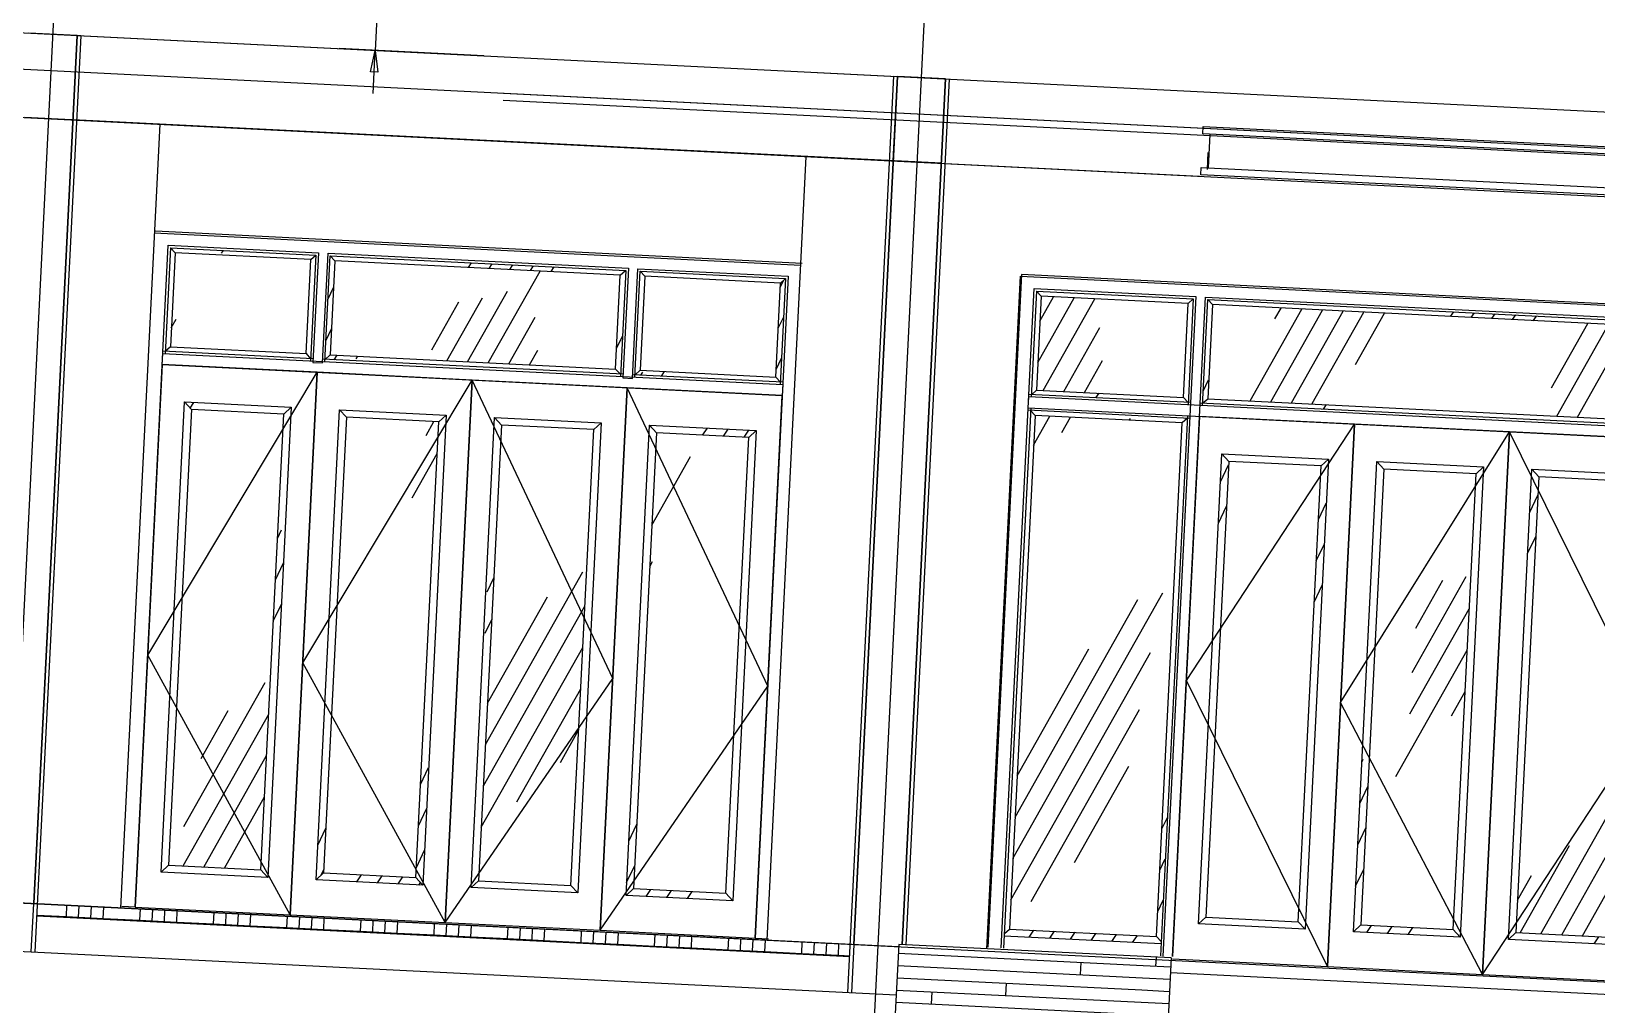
# Model space of a CAD drawing. Extents: x 549999 to 550212, y 1838161 to 1838467.
# Drawn here: x 550081.21 to 550087.69, y 1838315.61 to 1838319.64 of the extents above; entities that cross this region are included whole.
import ezdxf

# ---------------------------------------------------------------- set-up
doc = ezdxf.new("R2010")
doc.units = 0
for name, color, linetype in [('Level 14', 7, 'Continuous'), ('Level 18', 7, 'Continuous'), ('Level 20', 7, 'Continuous'), ('Level 27', 7, 'Continuous'), ('Level 4', 7, 'Continuous'), ('Level 5', 7, 'Continuous'), ('Level 6', 7, 'Continuous'), ('Level 8', 7, 'Continuous')]:
    doc.layers.add(name, color=color, linetype=linetype)

# ---------------------------------------------------------------- blocks, each defined once
blk = doc.blocks.new('D4100X')
at = {"layer": 'Level 5'}
for p, q in [((352.1, 280), (352.1, 1)), ((762.1, 280), (352.1, 280)), ((762.1, 0), (762.1, 280)), ((357.6, 1), (357.6, 274.5)), ((357.6, 274.5), (424.6, 274.5)), ((358.6, 273.5), (358.6, 229.5)), ((358.6, 273.5), (423.6, 273.5)), ((358.6, 273.5), (360.6, 271.5)), ((421.6, 271.5), (423.6, 273.5)), ((423.6, 273.5), (423.6, 229.5)), ((424.6, 274.5), (424.6, 1)), ((428.6, 1), (428.6, 274.5)), ((428.6, 274.5), (756.6, 274.5)), ((429.6, 229.5), (429.6, 273.5)), ((429.6, 273.5), (685.57, 273.5)), ((429.6, 273.5), (431.6, 271.5)), ((530.32, 271.5), (531.52, 273.5)), ((538.89, 271.5), (540.09, 273.5)), ((547.46, 271.5), (548.66, 273.5)), ((556.03, 271.5), (557.23, 273.5)), ((564.61, 271.5), (565.81, 273.5)), ((633.19, 271.5), (634.39, 273.5)), ((641.76, 271.5), (642.96, 273.5)), ((650.33, 271.5), (651.53, 273.5)), ((658.9, 271.5), (660.1, 273.5)), ((682.57, 271.5), (684.57, 273.5)), ((684.57, 274.5), (684.57, 229.5)), ((685.57, 274.5), (685.57, 0)), ((689.57, 274.5), (685.57, 274.5)), ((689.57, 274.5), (689.57, 0)), ((689.57, 273.5), (755.6, 273.5)), ((690.57, 274.5), (690.57, 229.5)), ((690.6, 273.5), (692.6, 271.5)), ((753.6, 271.5), (755.6, 273.5)), ((755.6, 273.5), (755.6, 229.5)), ((756.6, 274.5), (756.6, 0)), ((360.6, 244), (374.35, 271.5)), ((360.6, 261.14), (365.77, 271.5)), ((421.6, 271.5), (360.6, 271.5)), ((360.6, 271.5), (360.6, 232.5)), ((363.42, 232.5), (382.92, 271.5)), ((421.6, 232.5), (421.6, 271.5)), ((682.57, 271.5), (431.6, 271.5)), ((431.6, 271.5), (431.6, 232.5)), ((449.14, 232.5), (468.64, 271.5)), ((457.72, 232.5), (477.22, 271.5)), ((457.77, 266.9), (460.07, 271.5)), ((466.29, 232.5), (485.79, 271.5)), ((474.91, 232.61), (494.36, 271.5)), ((492.06, 249.75), (502.93, 271.5)), ((573.49, 244.04), (587.23, 271.5)), ((576.3, 232.5), (595.8, 271.5)), ((584.87, 232.5), (604.37, 271.5)), ((599.05, 243.72), (612.94, 271.5)), ((682.57, 232.5), (682.57, 271.5)), ((692.6, 259.36), (698.67, 271.5)), ((692.6, 242.21), (707.24, 271.5)), ((753.6, 271.5), (692.6, 271.5)), ((692.6, 271.5), (692.6, 232.5)), ((696.31, 232.5), (715.81, 271.5)), ((704.89, 232.5), (724.39, 271.5)), ((753.6, 232.5), (753.6, 271.5)), ((371.99, 232.5), (385.57, 259.66)), ((713.46, 232.5), (727.2, 259.97)), ((677.57, 246.45), (682.57, 256.45)), ((380.56, 232.5), (387.38, 246.13)), ((429.6, 235.55), (431.55, 240.26)), ((679.17, 232.5), (682.57, 239.31)), ((424.6, 230.5), (357.6, 230.5)), ((357.6, 225), (357.6, 229.5)), ((756.6, 229.5), (357.6, 229.5)), ((358.6, 230.5), (360.6, 232.5)), ((360.6, 232.5), (421.6, 232.5)), ((385.38, 230.5), (386.58, 232.5)), ((423.6, 230.5), (421.6, 232.5)), ((685.57, 230.5), (428.6, 230.5)), ((429.6, 230.5), (431.6, 232.5)), ((431.6, 232.5), (682.57, 232.5)), ((479.68, 230.5), (480.88, 232.5)), ((598.26, 230.5), (599.46, 232.5)), ((606.83, 230.5), (608.04, 232.5)), ((615.41, 230.5), (616.61, 232.5)), ((684.57, 230.5), (682.57, 232.5)), ((756.6, 230.5), (689.57, 230.5)), ((692.6, 232.5), (690.6, 230.5)), ((692.56, 230.5), (693.76, 232.5)), ((692.6, 232.5), (753.6, 232.5)), ((701.13, 230.5), (702.33, 232.5)), ((709.7, 230.5), (710.91, 232.5)), ((718.28, 230.5), (719.48, 232.5)), ((726.85, 230.5), (728.05, 232.5)), ((735.42, 230.5), (736.62, 232.5)), ((753.6, 232.5), (755.6, 230.5)), ((756.6, 229.5), (756.6, 225)), ((357.6, 225), (756.6, 225)), ((424.6, 224), (357.6, 224)), ((358.6, 225), (358.6, 1)), ((360.6, 222), (358.6, 224)), ((360.6, 209.71), (366.74, 222)), ((360.6, 222), (360.6, 9)), ((421.6, 222), (360.6, 222)), ((372.04, 215.46), (375.31, 222)), ((399.71, 222), (400.13, 222.69)), ((423.6, 224), (421.6, 222)), ((421.6, 9), (421.6, 222)), ((423.6, 225), (423.6, 1)), ((428.6, 115.5), (492.85, 225)), ((492.85, 225), (428.6, 225)), ((428.6, 225), (428.6, 1)), ((492.85, 109.5), (557.1, 225)), ((557.1, 225), (492.85, 225)), ((492.85, 225), (492.85, 0)), ((492.85, 0), (492.85, 225)), ((621.35, 109.5), (557.1, 225)), ((557.1, 225), (557.1, 0)), ((621.35, 225), (557.1, 225)), ((557.1, 0), (557.1, 225)), ((685.6, 109.5), (621.35, 225)), ((621.35, 0), (621.35, 225)), ((621.35, 225), (621.35, 0)), ((685.6, 225), (621.35, 225)), ((685.6, 0), (685.6, 225)), ((756.6, 224), (689.57, 224)), ((690.57, 225), (690.57, 0)), ((692.6, 222), (690.6, 224)), ((692.6, 207.92), (699.64, 222)), ((692.6, 222), (692.6, 9)), ((753.6, 222), (692.6, 222)), ((706.75, 219.08), (708.21, 222)), ((755.6, 224), (753.6, 222)), ((753.6, 9), (753.6, 222)), ((755.6, 225), (755.6, 0)), ((690.57, 209.77), (692.6, 214.64)), ((438.6, 15), (438.6, 210)), ((438.6, 210), (482.85, 210)), ((441.6, 207), (438.6, 210)), ((482.85, 210), (479.85, 207)), ((482.85, 210), (482.85, 15)), ((502.85, 15), (502.85, 210)), ((502.85, 210), (547.1, 210)), ((505.85, 207), (502.85, 210)), ((547.1, 210), (544.1, 207)), ((547.1, 210), (547.1, 15)), ((567.1, 210), (611.35, 210)), ((567.1, 15), (567.1, 210)), ((570.1, 207), (567.1, 210)), ((567.1, 209.31), (567.3, 209.8)), ((611.35, 210), (608.35, 207)), ((611.35, 210), (611.35, 15)), ((631.35, 210), (675.6, 210)), ((631.35, 15), (631.35, 210)), ((634.35, 207), (631.35, 210)), ((675.6, 210), (672.6, 207)), ((675.6, 210), (675.6, 15)), ((438.6, 198.35), (441.6, 205.56)), ((441.6, 207), (441.6, 18)), ((479.85, 207), (441.6, 207)), ((479.85, 18), (479.85, 207)), ((505.85, 207), (505.85, 18)), ((544.1, 207), (505.85, 207)), ((544.1, 18), (544.1, 207)), ((570.1, 207), (570.1, 18)), ((608.35, 207), (570.1, 207)), ((608.35, 18), (608.35, 207)), ((634.35, 207), (634.35, 18)), ((672.6, 207), (634.35, 207)), ((662.05, 181.12), (672.6, 202.21)), ((672.6, 18), (672.6, 207)), ((567.1, 192.17), (570.1, 199.38)), ((608.35, 192.91), (611.35, 200.13)), ((690.57, 192.62), (692.6, 197.49)), ((438.6, 181.21), (441.6, 188.42)), ((479.85, 184.82), (482.72, 191.73)), ((567.1, 175.02), (570.1, 182.23)), ((608.35, 175.77), (611.35, 182.98)), ((672.46, 184.79), (672.6, 185.07)), ((690.57, 175.48), (692.6, 180.35)), ((479.85, 167.67), (482.85, 174.88)), ((521.77, 123.45), (542.22, 164.34)), ((522.38, 141.8), (532.6, 162.25)), ((608.35, 158.62), (611.35, 165.84)), ((690.57, 158.34), (692.6, 163.2)), ((479.85, 150.53), (482.85, 157.74)), ((360.6, 38.26), (417.09, 151.25)), ((521.77, 106.31), (544.1, 150.95)), ((360.6, 55.4), (406.87, 147.95)), ((608.35, 141.48), (611.35, 148.69)), ((690.57, 141.19), (692.6, 146.06)), ((482.72, 140.3), (482.85, 140.59)), ((517.27, 80.14), (544.1, 133.81)), ((608.35, 124.34), (611.35, 131.55)), ((360.6, 72.55), (387.63, 126.62)), ((360.6, 21.11), (413.19, 126.3)), ((750.37, 120.6), (753.6, 127.05)), ((538.92, 106.31), (544.1, 116.66)), ((492.85, 0), (428.6, 115.5)), ((557.1, 0), (492.85, 109.5)), ((557.1, 0), (621.35, 109.5)), ((621.35, 0), (685.6, 109.5)), ((750.37, 103.46), (753.6, 109.9)), ((368.99, 20.77), (409.89, 102.55)), ((502.85, 85.25), (503.4, 86.59)), ((386.14, 37.91), (406.59, 78.8)), ((502.85, 68.11), (505.85, 75.32)), ((580.49, 18), (608.35, 73.71)), ((421.6, 53.6), (423.6, 58.4)), ((502.85, 50.96), (505.85, 58.17)), ((571.92, 18), (590.49, 55.14)), ((589.06, 18), (608.35, 56.57)), ((672.69, 45.76), (675.6, 52.74)), ((421.6, 36.45), (423.6, 41.26)), ((502.85, 33.82), (505.85, 41.03)), ((570.1, 31.5), (575.34, 41.98)), ((597.64, 18), (608.35, 39.42)), ((694.57, 9), (710.91, 41.67)), ((672.6, 28.38), (675.6, 35.59)), ((421.6, 19.31), (423.6, 24.11)), ((703.15, 9), (710.91, 24.52)), ((438.6, 15), (441.6, 18)), ((482.85, 15), (438.6, 15)), ((441.6, 18), (479.85, 18)), ((482.85, 15), (479.85, 18)), ((502.85, 15), (505.85, 18)), ((547.1, 15), (502.85, 15)), ((505.85, 18), (544.1, 18)), ((508.42, 15), (510.22, 18)), ((516.99, 15), (518.8, 18)), ((525.57, 15), (527.37, 18)), ((547.1, 15), (544.1, 18)), ((570.1, 18), (567.1, 15)), ((611.35, 15), (567.1, 15)), ((570.1, 18), (608.35, 18)), ((602.72, 15), (604.52, 18)), ((608.35, 18), (611.35, 15)), ((611.29, 15), (611.31, 15.03)), ((634.35, 18), (631.35, 15)), ((675.6, 15), (631.35, 15)), ((634.35, 18), (672.6, 18)), ((637.01, 15), (638.81, 18)), ((672.6, 18), (675.6, 15)), ((674.58, 16.01), (675.6, 18.45)), ((358.6, 7), (360.6, 9)), ((360.6, 9), (421.6, 9)), ((368.95, 6), (370.75, 9)), ((377.52, 6), (379.33, 9)), ((386.1, 6), (387.9, 9)), ((394.67, 6), (396.47, 9)), ((403.24, 6), (405.04, 9)), ((411.81, 6), (413.62, 9)), ((423.6, 7), (421.6, 9)), ((692.6, 9), (690.57, 6.97)), ((692.6, 9), (753.6, 9)), ((751.85, 6), (753.63, 8.97)), ((753.6, 9), (755.6, 7)), ((423.6, 6), (358.6, 6)), ((428.6, 0), (492.85, 0)), ((492.85, 0), (557.1, 0)), ((557.1, 0), (621.35, 0)), ((621.35, 0), (685.6, 0)), ((689.57, 0), (685.57, 0)), ((690.57, 0), (689.57, 0)), ((755.6, 6), (690.57, 6)), ((755.6, 0), (756.6, 0)), ((756.6, 0), (762.1, 0))]:
    blk.add_line(p, q, dxfattribs=at)
blk = doc.blocks.new('D2680X')
at = {"layer": 'Level 5'}
for p, q in [((261.1, 280), (-6.9, 280)), ((-1.4, 0), (-1.4, 274.5)), ((-1.4, 274.5), (60.85, 274.5)), ((-0.4, 273.5), (-0.4, 229.5)), ((-0.4, 273.5), (59.85, 273.5)), ((-0.4, 273.5), (1.6, 271.5)), ((20.84, 272.33), (21.54, 273.5)), ((57.85, 271.5), (59.85, 273.5)), ((59.85, 273.5), (59.85, 229.5)), ((60.85, 274.5), (60.85, 229)), ((64.85, 229), (64.85, 274.5)), ((64.85, 274.5), (189.35, 274.5)), ((65.85, 229.5), (65.85, 273.5)), ((65.85, 273.5), (188.35, 273.5)), ((65.85, 273.5), (67.85, 271.5)), ((65.85, 272.83), (66.04, 273.3)), ((123.21, 271.5), (124.41, 273.5)), ((131.78, 271.5), (132.99, 273.5)), ((140.36, 271.5), (141.56, 273.5)), ((148.93, 271.5), (150.13, 273.5)), ((157.5, 271.5), (158.7, 273.5)), ((186.1, 271.5), (188.26, 273.5)), ((188.35, 273.5), (188.35, 229.5)), ((189.35, 274.5), (189.35, 229)), ((193.35, 229), (193.35, 274.5)), ((193.35, 274.5), (255.6, 274.5)), ((194.35, 229.5), (194.35, 273.5)), ((194.35, 273.5), (254.6, 273.5)), ((194.35, 273.5), (196.35, 271.5)), ((252.6, 271.5), (254.6, 273.5)), ((252.6, 269.88), (253.75, 272.65)), ((254.6, 273.5), (254.6, 229.5)), ((255.6, 274.5), (255.6, 0)), ((57.85, 271.5), (1.6, 271.5)), ((1.6, 271.5), (1.6, 232.5)), ((57.85, 232.5), (57.85, 271.5)), ((186.1, 271.5), (67.85, 271.5)), ((67.85, 271.5), (67.85, 232.5)), ((133.39, 232.5), (152.89, 271.5)), ((186.1, 232.5), (186.1, 271.5)), ((252.6, 271.5), (196.35, 271.5)), ((196.35, 271.5), (196.35, 232.5)), ((252.6, 232.5), (252.6, 271.5)), ((65.85, 255.68), (67.85, 260.49)), ((124.82, 232.5), (139.82, 262.5)), ((109.76, 236.66), (119.98, 257.11)), ((116.25, 232.5), (129.6, 259.2)), ((252.6, 252.74), (254.6, 257.54)), ((141.97, 232.5), (151.86, 252.28)), ((186.1, 241.09), (188.32, 246.3)), ((1.6, 240.36), (3.45, 244.07)), ((65.85, 238.54), (67.85, 243.35)), ((252.6, 235.59), (254.6, 240.4)), ((150.54, 232.5), (153.67, 238.76)), ((60.85, 230.5), (-1.4, 230.5)), ((-1.4, 225), (-1.4, 229.5)), ((255.6, 229.5), (-1.4, 229.5)), ((1.6, 232.5), (-0.4, 230.5)), ((1.6, 232.5), (57.85, 232.5)), ((57.85, 232.5), (59.85, 230.5)), ((60.85, 229), (64.85, 229)), ((189.35, 230.5), (64.85, 230.5)), ((67.85, 232.5), (65.85, 230.5)), ((67.85, 232.5), (186.1, 232.5)), ((69.55, 230.5), (70.75, 232.5)), ((78.66, 231.4), (79.33, 232.5)), ((186.1, 232.5), (188.26, 230.5)), ((189.35, 229), (193.35, 229)), ((255.6, 230.5), (193.35, 230.5)), ((194.35, 230.5), (196.35, 232.5)), ((196.35, 232.5), (252.6, 232.5)), ((196.71, 230.5), (197.47, 231.77)), ((205.28, 230.5), (206.48, 232.5)), ((254.6, 230.5), (252.6, 232.5)), ((255.6, 229.5), (255.6, 225)), ((-1.4, 104.5), (62.85, 225)), ((-1.4, 225), (255.6, 225)), ((-1.4, 225), (-1.4, 0)), ((62.85, 225), (-1.4, 225)), ((62.85, 104.5), (127.1, 225)), ((62.85, 225), (62.85, 0)), ((127.1, 225), (62.85, 225)), ((62.85, 0), (62.85, 225)), ((191.35, 104.5), (127.1, 225)), ((127.1, 0), (127.1, 225)), ((191.35, 225), (127.1, 225)), ((127.1, 225), (127.1, 0)), ((255.6, 104.5), (191.35, 225)), ((191.35, 0), (191.35, 225)), ((255.6, 225), (191.35, 225)), ((191.35, 225), (191.35, 0)), ((255.6, 0), (255.6, 225)), ((8.6, 15), (8.6, 210)), ((8.6, 210), (52.85, 210)), ((11.6, 207), (8.6, 210)), ((11.01, 207.59), (12.46, 210)), ((52.85, 210), (49.85, 207)), ((52.85, 210), (52.85, 15)), ((72.85, 15), (72.85, 210)), ((72.85, 210), (117.1, 210)), ((75.85, 207), (72.85, 210)), ((117.1, 210), (114.1, 207)), ((117.1, 210), (117.1, 15)), ((137.1, 210), (181.35, 210)), ((137.1, 15), (137.1, 210)), ((140.1, 207), (137.1, 210)), ((181.35, 210), (178.35, 207)), ((181.35, 210), (181.35, 15)), ((201.35, 210), (245.6, 210)), ((201.35, 15), (201.35, 210)), ((204.35, 207), (201.35, 210)), ((201.35, 208.98), (201.65, 209.7)), ((223.53, 207), (225.34, 210)), ((232.11, 207), (233.91, 210)), ((240.68, 207), (242.48, 210)), ((245.6, 210), (242.6, 207)), ((245.6, 210), (245.6, 15)), ((11.6, 207), (11.6, 18)), ((49.85, 207), (11.6, 207)), ((49.85, 18), (49.85, 207)), ((75.85, 207), (75.85, 18)), ((114.1, 207), (75.85, 207)), ((109.15, 201.16), (112.07, 207)), ((114.1, 18), (114.1, 207)), ((140.1, 207), (140.1, 18)), ((178.35, 207), (140.1, 207)), ((178.35, 18), (178.35, 207)), ((204.35, 207), (204.35, 18)), ((242.6, 207), (204.35, 207)), ((242.6, 18), (242.6, 207)), ((204.35, 168.66), (218.95, 197.86)), ((104.65, 175), (114.1, 193.9)), ((49.85, 155.37), (51.39, 159.09)), ((204.35, 151.52), (205.42, 153.67)), ((49.85, 138.23), (52.85, 145.44)), ((137.66, 137.7), (140.1, 143.56)), ((140.1, 74.45), (176.85, 147.95)), ((140.1, 91.6), (162.72, 136.84)), ((140.1, 57.31), (178.35, 133.81)), ((49.85, 121.08), (52.85, 128.29)), ((137.66, 120.56), (140.1, 126.41)), ((140.1, 40.16), (178.35, 116.66)), ((62.85, 0), (-1.4, 104.5)), ((127.1, 0), (62.85, 104.5)), ((127.1, 0), (191.35, 104.5)), ((191.35, 0), (255.6, 104.5)), ((154.31, 51.43), (178.35, 99.52)), ((17.15, 34.29), (47.81, 95.63)), ((17.57, 18), (49.85, 82.55)), ((22.86, 62.87), (33.08, 83.31)), ((171.45, 68.58), (178.35, 82.37)), ((26.14, 18), (49.85, 65.4)), ((114.1, 56.55), (117.1, 63.76)), ((34.72, 18), (49.85, 48.26)), ((114.1, 39.41), (117.1, 46.62)), ((201.35, 37.53), (204.35, 44.74)), ((72.85, 29.43), (75.85, 36.64)), ((114.1, 22.26), (117.1, 29.48)), ((201.35, 20.39), (204.35, 27.6)), ((74.78, 16.93), (75.85, 19.5)), ((8.6, 15), (11.6, 18)), ((52.85, 15), (8.6, 15)), ((11.6, 18), (49.85, 18)), ((52.85, 15), (49.85, 18)), ((72.85, 15), (75.85, 18)), ((117.1, 15), (72.85, 15)), ((75.85, 18), (114.1, 18)), ((89.72, 15), (91.53, 18)), ((98.3, 15), (100.1, 18)), ((106.87, 15), (108.67, 18)), ((117.1, 15), (114.1, 18)), ((115.44, 15), (116.06, 16.03)), ((140.1, 18), (137.1, 15)), ((181.35, 15), (137.1, 15)), ((140.1, 18), (178.35, 18)), ((178.35, 18), (181.35, 15)), ((204.35, 18), (201.35, 15)), ((245.6, 15), (201.35, 15)), ((204.35, 18), (242.6, 18)), ((209.74, 15), (211.54, 18)), ((218.31, 15), (220.11, 18)), ((226.88, 15), (228.69, 18)), ((242.6, 18), (245.6, 15)), ((-1.4, 0), (-6.9, 0)), ((-1.4, 0), (62.85, 0)), ((62.85, 0), (127.1, 0)), ((127.1, 0), (191.35, 0)), ((191.35, 0), (255.6, 0)), ((255.6, 0), (261.1, 0))]:
    blk.add_line(p, q, dxfattribs=at)
blk = doc.blocks.new('FLOOR0')
at = {"layer": 'Level 8'}
blk.add_line((427.1, 328), (427.1, 342), dxfattribs=at)
blk = doc.blocks.new('FLOOR3')
at = {"layer": 'Level 8'}
for p, q in [((424.1, 342), (424.1, 345)), ((424.1, 345), (1270.1, 345)), ((1270.1, 342), (424.1, 342)), ((424.1, 325), (424.1, 328)), ((424.1, 328), (1270.1, 328)), ((1270.1, 325), (424.1, 325))]:
    blk.add_line(p, q, dxfattribs=at)

msp = doc.modelspace()

# ---------------------------------------------------------------- linework, layer by layer
at = {"layer": 'Level 14'}
for p, q in [((550081.3516, 1838315.9713), (550081.3539, 1838316.0185)), ((550081.4023, 1838315.9687), (550081.4047, 1838316.016)), ((550081.453, 1838315.9662), (550081.4554, 1838316.0134)), ((550081.5038, 1838315.9637), (550081.5061, 1838316.0109)), ((550081.656, 1838315.956), (550081.6583, 1838316.0033)), ((550081.7067, 1838315.9535), (550081.7091, 1838316.0008)), ((550081.229, 1838315.9774), (550081.3516, 1838315.9713)), ((550081.2499, 1838315.9736), (550081.2501, 1838315.9763)), ((550081.3007, 1838315.9711), (550081.3008, 1838315.9738)), ((550081.3514, 1838315.9686), (550081.3516, 1838315.9713)), ((550081.3516, 1838315.9713), (550081.5038, 1838315.9637)), ((550081.5036, 1838315.961), (550081.5038, 1838315.9637)), ((550081.5038, 1838315.9637), (550081.656, 1838315.956)), ((550081.5544, 1838315.9584), (550081.5545, 1838315.9611)), ((550081.6051, 1838315.9559), (550081.6052, 1838315.9586)), ((550081.6558, 1838315.9534), (550081.656, 1838315.956)), ((550081.656, 1838315.956), (550081.8082, 1838315.9484)), ((550081.7574, 1838315.951), (550081.7598, 1838315.9982)), ((550081.8081, 1838315.9457), (550081.8082, 1838315.9484)), ((550081.8082, 1838315.9484), (550081.8105, 1838315.9957)), ((550081.8082, 1838315.9484), (550081.9604, 1838315.9408)), ((550081.8588, 1838315.9432), (550081.8589, 1838315.9459)), ((550081.9095, 1838315.9407), (550081.9097, 1838315.9434)), ((550081.9603, 1838315.9381), (550081.9604, 1838315.9408)), ((550081.9604, 1838315.9408), (550081.9628, 1838315.9881)), ((550081.9604, 1838315.9408), (550082.1126, 1838315.9332)), ((550082.0111, 1838315.9383), (550082.0135, 1838315.9855)), ((550082.0619, 1838315.9358), (550082.0642, 1838315.983)), ((550082.1126, 1838315.9332), (550082.115, 1838315.9805)), ((550082.2648, 1838315.9256), (550082.2672, 1838315.9728)), ((550082.3156, 1838315.9231), (550082.3179, 1838315.9703)), ((550082.3663, 1838315.9205), (550082.3687, 1838315.9678)), ((550082.417, 1838315.918), (550082.4194, 1838315.9652)), ((550082.5692, 1838315.9104), (550082.5716, 1838315.9576)), ((550082.62, 1838315.9079), (550082.6223, 1838315.9551)), ((550082.6707, 1838315.9053), (550082.6731, 1838315.9526)), ((550082.7214, 1838315.9028), (550082.7238, 1838315.95)), ((550082.8737, 1838315.8952), (550082.876, 1838315.9424)), ((550082.9244, 1838315.8926), (550082.9268, 1838315.9399)), ((550082.9751, 1838315.8901), (550082.9775, 1838315.9373)), ((550083.0259, 1838315.8876), (550083.0282, 1838315.9348)), ((550082.1125, 1838315.9305), (550082.1126, 1838315.9332)), ((550082.1126, 1838315.9332), (550082.2648, 1838315.9256)), ((550082.1632, 1838315.928), (550082.1633, 1838315.9307)), ((550082.2139, 1838315.9254), (550082.2141, 1838315.9281)), ((550082.2647, 1838315.9229), (550082.2648, 1838315.9256)), ((550082.2648, 1838315.9256), (550082.417, 1838315.918)), ((550082.4169, 1838315.9153), (550082.417, 1838315.918)), ((550082.417, 1838315.918), (550082.5692, 1838315.9104)), ((550082.4676, 1838315.9128), (550082.4678, 1838315.9155)), ((550082.5184, 1838315.9102), (550082.5185, 1838315.9129)), ((550082.5691, 1838315.9077), (550082.5692, 1838315.9104)), ((550082.5692, 1838315.9104), (550082.7214, 1838315.9028)), ((550082.7213, 1838315.9001), (550082.7214, 1838315.9028)), ((550082.7214, 1838315.9028), (550082.8737, 1838315.8952)), ((550082.772, 1838315.8975), (550082.7722, 1838315.9002)), ((550082.8228, 1838315.895), (550082.8229, 1838315.8977)), ((550082.8735, 1838315.8925), (550082.8737, 1838315.8952)), ((550082.8737, 1838315.8952), (550083.0259, 1838315.8876)), ((550083.0257, 1838315.8849), (550083.0259, 1838315.8876)), ((550083.0259, 1838315.8876), (550083.1781, 1838315.88)), ((550083.0765, 1838315.8823), (550083.0766, 1838315.885)), ((550083.1272, 1838315.8798), (550083.1273, 1838315.8825)), ((550083.1779, 1838315.8773), (550083.1781, 1838315.88)), ((550083.1781, 1838315.88), (550083.1804, 1838315.9272)), ((550083.1781, 1838315.88), (550083.3303, 1838315.8723)), ((550083.2288, 1838315.8774), (550083.2312, 1838315.9247)), ((550083.2795, 1838315.8749), (550083.2819, 1838315.9221)), ((550083.3302, 1838315.8696), (550083.3303, 1838315.8723)), ((550083.3303, 1838315.8723), (550083.3326, 1838315.9196)), ((550083.3303, 1838315.8723), (550083.4825, 1838315.8647)), ((550083.3809, 1838315.8671), (550083.381, 1838315.8698)), ((550083.4825, 1838315.8647), (550083.4849, 1838315.912)), ((550083.5332, 1838315.8622), (550083.5356, 1838315.9094)), ((550083.584, 1838315.8597), (550083.5863, 1838315.9069)), ((550083.6347, 1838315.8571), (550083.6371, 1838315.9044)), ((550083.7869, 1838315.8495), (550083.7893, 1838315.8968)), ((550083.8377, 1838315.847), (550083.84, 1838315.8942)), ((550083.8884, 1838315.8444), (550083.8907, 1838315.8917)), ((550083.9391, 1838315.8419), (550083.9415, 1838315.8891)), ((550084.0913, 1838315.8343), (550084.0937, 1838315.8815)), ((550084.1421, 1838315.8318), (550084.1444, 1838315.879)), ((550084.1928, 1838315.8292), (550084.1952, 1838315.8765)), ((550084.2435, 1838315.8267), (550084.2459, 1838315.8739)), ((550083.4316, 1838315.8646), (550083.4318, 1838315.8673)), ((550083.4824, 1838315.862), (550083.4825, 1838315.8647)), ((550083.4825, 1838315.8647), (550083.6347, 1838315.8571)), ((550083.6346, 1838315.8544), (550083.6347, 1838315.8571)), ((550083.6347, 1838315.8571), (550083.7869, 1838315.8495)), ((550083.6853, 1838315.8519), (550083.6854, 1838315.8546)), ((550083.736, 1838315.8494), (550083.7362, 1838315.8521)), ((550083.7868, 1838315.8468), (550083.7869, 1838315.8495)), ((550083.7869, 1838315.8495), (550083.9391, 1838315.8419)), ((550083.939, 1838315.8392), (550083.9391, 1838315.8419)), ((550083.9391, 1838315.8419), (550084.0913, 1838315.8343)), ((550083.9897, 1838315.8367), (550083.9899, 1838315.8394)), ((550084.0405, 1838315.8341), (550084.0406, 1838315.8368)), ((550084.0912, 1838315.8316), (550084.0913, 1838315.8343)), ((550084.0913, 1838315.8343), (550084.2435, 1838315.8267)), ((550084.2434, 1838315.824), (550084.2435, 1838315.8267)), ((550084.2435, 1838315.8267), (550084.3958, 1838315.8191)), ((550084.2941, 1838315.8215), (550084.2943, 1838315.8242)), ((550084.3449, 1838315.8189), (550084.345, 1838315.8216)), ((550084.3956, 1838315.8164), (550084.3958, 1838315.8191)), ((550084.3958, 1838315.8191), (550084.3981, 1838315.8663)), ((550084.3958, 1838315.8191), (550084.548, 1838315.8115)), ((550084.4465, 1838315.8165), (550084.4489, 1838315.8638)), ((550084.4972, 1838315.814), (550084.4996, 1838315.8612)), ((550084.5478, 1838315.8088), (550084.548, 1838315.8115)), ((550084.548, 1838315.8115), (550084.5503, 1838315.8587)), ((550084.548, 1838315.8115), (550084.5948, 1838315.8091)), ((550084.7956, 1838315.8194), (550085.8093, 1838315.7688)), ((550084.793, 1838315.7687), (550085.8068, 1838315.718)), ((550085.5503, 1838315.7308), (550085.5528, 1838315.7816)), ((550085.8093, 1838315.7688), (550085.9242, 1838315.763)), ((550085.8622, 1838315.7661), (550085.8641, 1838315.803)), ((550084.7905, 1838315.718), (550085.8042, 1838315.6673)), ((550085.2408, 1838315.6446), (550085.2433, 1838315.6953)), ((550085.8068, 1838315.718), (550085.9216, 1838315.7123)), ((550084.7854, 1838315.6165), (550085.7992, 1838315.5658)), ((550084.788, 1838315.6672), (550085.8017, 1838315.6165)), ((550084.9338, 1838315.6091), (550084.9364, 1838315.6598)), ((550085.8017, 1838315.6165), (550085.9166, 1838315.6108)), ((550085.8042, 1838315.6673), (550085.9191, 1838315.6615))]:
    msp.add_line(p, q, dxfattribs=at)
at = {"layer": 'Level 18'}
for p, q in [((550080.961, 1838312.9194), (550081.6078, 1838325.8565)), ((550084.5565, 1838312.7397), (550085.2033, 1838325.6768)), ((550072.5565, 1838320.0628), (550101.4035, 1838318.6207)), ((550072.3768, 1838316.4673), (550101.2238, 1838315.0252))]:
    msp.add_line(p, q, dxfattribs=at)
at = {"layer": 'Level 20'}
for p, q in [((550034.2937, 1838321.8255), (550095.3274, 1838318.7742)), ((550034.2837, 1838321.6257), (550095.3175, 1838318.5745)), ((550082.6601, 1838320.1585), (550082.6301, 1838319.5592)), ((550083.0795, 1838319.5367), (550082.4803, 1838319.5667)), ((550082.6212, 1838319.3808), (550082.6301, 1838319.5592)), ((550083.1619, 1838319.3824), (550092.4443, 1838318.9184)), ((550083.1604, 1838319.3525), (550092.4428, 1838318.8884))]:
    msp.add_line(p, q, dxfattribs=at)
msp.add_lwpolyline([(550082.6108, 1838319.4708), (550082.6301, 1838319.5592), (550082.6405, 1838319.4693)], close=True, dxfattribs=at)
at = {"layer": 'Level 27'}
for p, q in [((550081.3961, 1838319.6209), (550081.3787, 1838319.2713)), ((550081.3961, 1838319.6209), (550084.7919, 1838319.4511)), ((550084.7744, 1838319.1016), (550084.7919, 1838319.4511)), ((550084.7744, 1838319.1016), (550081.3787, 1838319.2713))]:
    msp.add_line(p, q, dxfattribs=at)
at = {"layer": 'Level 4'}
for p, q in [((550081.3961, 1838319.6209), (550081.2164, 1838316.0254)), ((550081.4111, 1838319.6201), (550081.2214, 1838315.8249)), ((550081.4111, 1838319.6201), (550081.3961, 1838319.6209)), ((550084.5872, 1838315.6566), (550084.7769, 1838319.4519)), ((550084.6121, 1838315.8556), (550084.7919, 1838319.4511)), ((550084.7769, 1838319.4519), (550084.7919, 1838319.4511)), ((550084.9916, 1838319.4411), (550084.8124, 1838315.8556)), ((550085.0066, 1838319.4404), (550084.8274, 1838315.8549)), ((550084.9916, 1838319.4411), (550085.0066, 1838319.4404)), ((550081.7382, 1838319.2534), (550081.5759, 1838316.0074)), ((550084.2526, 1838315.8736), (550084.4149, 1838319.1195)), ((550084.9892, 1838319.0908), (550086.0428, 1838319.0382)), ((550081.7157, 1838318.8039), (550084.3924, 1838318.6701)), ((550085.162, 1838315.8381), (550085.3013, 1838318.6247)), ((550085.3013, 1838318.6247), (550089.3962, 1838318.4199)), ((550084.7969, 1838315.8464), (550077.4061, 1838316.2159)), ((550084.7974, 1838315.8564), (550084.757, 1838315.0474)), ((550085.926, 1838315.7999), (550084.7974, 1838315.8564)), ((550085.926, 1838315.7999), (550085.9005, 1838315.2906))]:
    msp.add_line(p, q, dxfattribs=at)
at = {"layer": 'Level 6'}
for p, q in [((550081.3961, 1838319.6209), (550081.1964, 1838319.6309)), ((550081.2164, 1838316.0254), (550081.3961, 1838319.6209)), ((550084.7919, 1838319.4511), (550084.6121, 1838315.8556)), ((550084.9916, 1838319.4411), (550084.7919, 1838319.4511)), ((550084.8124, 1838315.8556), (550084.9916, 1838319.4411)), ((550081.2064, 1838315.8256), (550081.2164, 1838316.0254)), ((550084.6121, 1838315.8556), (550084.6022, 1838315.6559))]:
    msp.add_line(p, q, dxfattribs=at)
at = {"layer": 'Level 8'}
for p, q in [((550084.9742, 1838319.0916), (550081.1789, 1838319.2813)), ((550084.9742, 1838319.0916), (550084.9792, 1838319.1915)), ((550086.0778, 1838319.1365), (550086.0743, 1838319.0666)), ((550081.2289, 1838315.9747), (550084.5947, 1838315.8064)), ((550080.5073, 1838315.8606), (550084.7869, 1838315.6466)), ((550085.923, 1838315.74), (550089.5884, 1838315.5568))]:
    msp.add_line(p, q, dxfattribs=at)

# ---------------------------------------------------------------- block references
at = {"layer": 'Level 5', "xscale": 0.010000000000000004, "yscale": 0.01, "rotation": -2.8619937920406366}
for name in ['D2680X', 'D4100X']:
    msp.add_blockref(name, (550081.65, 1838316.01), dxfattribs=at)
at = {"layer": 'Level 8', "xscale": 0.010000000000000004, "yscale": 0.01, "rotation": -2.8619937920406366}
for name in ['FLOOR3', 'FLOOR0']:
    msp.add_blockref(name, (550081.65, 1838316.01), dxfattribs=at)

doc.saveas('drawing.dxf')
